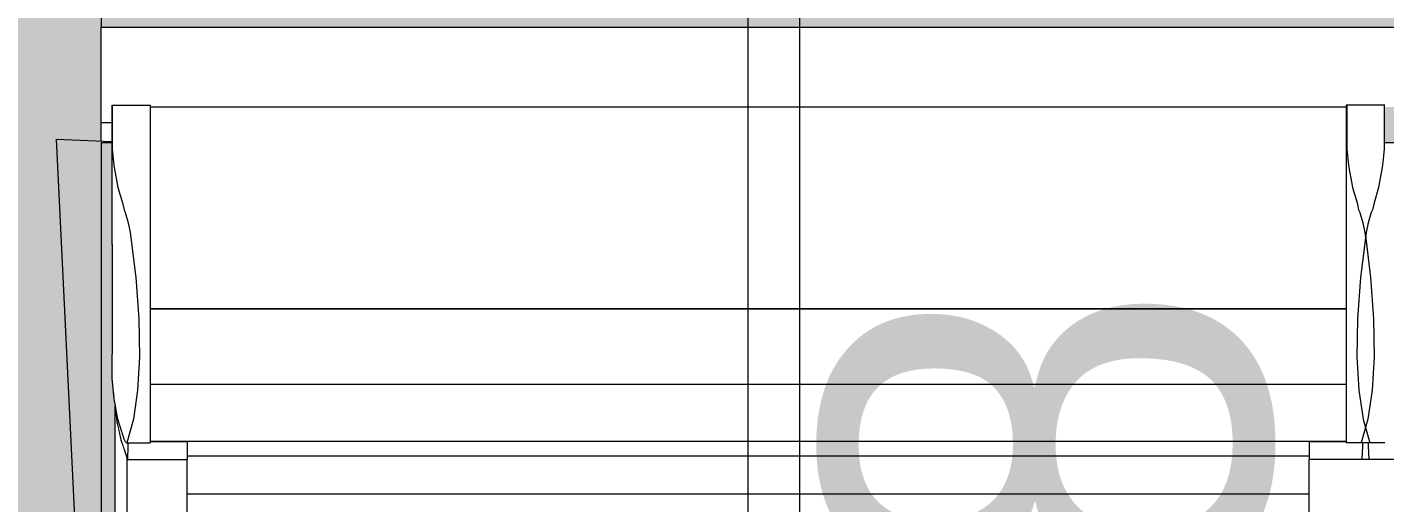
# Model space of a CAD drawing. Header units: metres. Extents: x -208 to 1512, y -277 to 123.
# Drawn here: x 0.967 to 1.88, y -14.47 to -14.15 of the extents above; entities that cross this region are included whole.
import ezdxf

# ---------------------------------------------------------------- set-up
doc = ezdxf.new("R2010")
doc.units = ezdxf.units.M
doc.header["$MEASUREMENT"] = 0
doc.linetypes.add('Wipeout_Contour', pattern=[1, 0, -1])
for name, color, linetype in [('325 Dachfenster', 7, 'Continuous'), ('330 Dachaufbau', 7, 'Continuous'), ('940 Einreichplan Bemaßung.x', 7, 'Continuous')]:
    doc.layers.add(name, color=color, linetype=linetype)
doc.styles.add('ERSTELLTER_STIL_4', font='')
doc.styles.get('ERSTELLTER_STIL_4').set_extended_font_data('Eurostile')
doc.dimstyles.new('ERSTELLTER_STIL__3', dxfattribs={"dimtxt": 0.4, "dimasz": 0.304, "dimexe": 0.18, "dimexo": 0.0625, "dimgap": 0, "dimtad": 1, "dimzin": 0, "dimdsep": 46, "dimtxsty": 'ERSTELLTER_STIL_4', "dimblk": 'ARROWHEAD_6', "dimblk1": 'ARROWHEAD_6', "dimblk2": 'ARROWHEAD_6', "dimcen": 0.09, "dimse1": 1, "dimse2": 1, "dimclrd": 256, "dimclre": 256, "dimclrt": 256, "dimazin": 0, "dimtfac": 1, "dimtdec": 4, "dimtmove": 0, "dimatfit": 3, "dimfxl": 1, "dimtolj": 1, "dimtzin": 0, "dimarcsym": 0})

# ---------------------------------------------------------------- blocks, each defined once
blk = doc.blocks.new('*D541')
at = {"layer": '940 Einreichplan Bemaßung.x', "color": 1, "linetype": 'Continuous', "lineweight": 13, "true_color": 0xfb0106}
for p, q in [((2.51628, 0.24174), (2.51645, 0.00174)), ((2.67656, -0.15815), (2.35634, 0.16163)), ((2.21645, 0.00153), (2.81645, 0.00195)), ((2.51645, 0.00174), (2.53995, -34.02522)), ((2.37984, -33.86533), (2.70006, -34.18511)), ((2.23995, -34.02543), (2.83995, -34.02502)), ((2.53995, -34.02522), (2.54012, -34.26522))]:
    blk.add_line(p, q, dxfattribs=at)
at = {"layer": '940 Einreichplan Bemaßung.x', "color": 1, "lineweight": 13, "true_color": 0xfb0106, "insert": (2.54676, -16.09357), "char_height": 0.4, "attachment_point": 7, "rotation": 270.03958, "style": 'ERSTELLTER_STIL_4'}
blk.add_mtext('\\A1;{\\pql;\\fEurostile|b0|i0|c0|p0;\\W1.000000;34,02\\fEurostile|b0|i0|c0|p0;\\W1.000000;\\A1{\\H.66x;\\S5^  ;}}', dxfattribs=at)
blk = doc.blocks.new('ARROWHEAD_6')
at = {"color": 0, "linetype": 'Continuous', "lineweight": 0}
for p, q in [((-0.5, -0.5), (0.5, 0.5)), ((0, 0), (-1, 0))]:
    blk.add_line(p, q, dxfattribs=at)
blk = doc.blocks.new('Dachfläche_27_4', base_point=(6.26, -10.4))
at = {"layer": '330 Dachaufbau', "linetype": 'Continuous', "lineweight": 0, "true_color": 0x000000}
h = blk.add_hatch(color=18, dxfattribs=at)
h.paths.add_polyline_path([(6.26, -13.58499), (3.315, -13.58499), (3.315, -11.155), (6.26, -11.155), (6.26, -10.4), (0.03813, -10.4), (0.05526, -15.07), (1.01714, -15.07), (1.01714, -14.22801), (2.76714, -14.22801), (2.76714, -15.07), (3.44551, -15.07), (3.44551, -14.22801), (5.19551, -14.22801), (5.19551, -15.07), (6.26, -15.07)])
h.paths.add_polyline_path([(1.06307, -12.8025), (1.06307, -11.20127), (2.76307, -11.20127), (2.76307, -12.8025)], flags=0)
at = {"layer": '330 Dachaufbau', "color": 7, "linetype": 'Continuous', "lineweight": 18, "flags": 128}
for points in [[(1.01714, -14.22801), (1.01714, -15.07)], [(2.76714, -14.22801), (1.01714, -14.22801)]]:
    blk.add_lwpolyline(points, dxfattribs=at)
blk = doc.blocks.new('DF Marker 27[479]_4', base_point=(1.45214, -14.94126))
at = {"layer": '325 Dachfenster', "color": 7, "linetype": 'Continuous', "lineweight": 13}
blk.add_line((1.45214, -18.69751), (1.45214, -13.04971), dxfattribs=at)
blk = doc.blocks.new('VELUX SlopeRoofBundle[21]_4')
at = {"color": 254, "linetype": 'Wipeout_Contour', "lineweight": 0, "ltscale": 113.308627}
blk.add_wipeout([(1.02451, -14.20473), (1.02451, -14.29623), (1.02454, -14.36991), (1.02454, -14.36427), (1.02454, -14.23224), (1.02453, -14.21873), (1.02452, -14.20997), (1.02451, -14.20261)], dxfattribs=at).dxf.layer = '325 Dachfenster'
at = {"color": 254, "linetype": 'Wipeout_Contour', "lineweight": 0, "ltscale": 57.414477}
blk.add_wipeout([(1.85414, -14.21873), (1.85414, -14.22906), (1.85454, -14.22906), (1.85453, -14.21873)], dxfattribs=at).dxf.layer = '325 Dachfenster'
at = {"color": 254, "linetype": 'Wipeout_Contour', "lineweight": 0, "ltscale": 71.723309}
blk.add_wipeout([(1.85414, -14.24087), (1.85414, -14.25402), (1.85776, -14.25402), (1.85584, -14.24443), (1.85549, -14.24087)], dxfattribs=at).dxf.layer = '325 Dachfenster'
at = {"color": 254, "linetype": 'Wipeout_Contour', "lineweight": 0, "ltscale": 57.84264}
blk.add_wipeout([(1.03879, -14.4134), (1.03429, -14.42938), (1.05014, -14.42938), (1.05014, -14.4134)], dxfattribs=at).dxf.layer = '325 Dachfenster'
at = {"color": 254, "linetype": 'Wipeout_Contour', "lineweight": 0, "ltscale": 72.582452}
blk.add_wipeout([(1.85414, -14.42938), (1.86429, -14.42938), (1.86714, -14.41924), (1.8655, -14.4134), (1.85414, -14.4134)], dxfattribs=at).dxf.layer = '325 Dachfenster'
at = {"color": 254, "linetype": 'Wipeout_Contour', "lineweight": 0, "ltscale": 57.043875}
blk.add_wipeout([(1.02452, -14.20997), (1.02453, -14.21873), (1.05014, -14.21873), (1.05014, -14.20997)], dxfattribs=at).dxf.layer = '325 Dachfenster'
at = {"color": 254, "linetype": 'Wipeout_Contour', "lineweight": 0, "ltscale": 57.380994}
blk.add_wipeout([(1.85414, -14.21873), (1.87976, -14.21873), (1.87977, -14.20997), (1.85414, -14.20997)], dxfattribs=at).dxf.layer = '325 Dachfenster'
at = {"color": 254, "linetype": 'Wipeout_Contour', "lineweight": 0, "ltscale": 71.535565}
blk.add_wipeout([(1.85414, -14.24087), (1.87879, -14.24087), (1.87974, -14.23224), (1.87975, -14.22906), (1.85414, -14.22906)], dxfattribs=at).dxf.layer = '325 Dachfenster'
at = {"color": 254, "linetype": 'Wipeout_Contour', "lineweight": 0, "ltscale": 71.25004}
blk.add_wipeout([(1.02454, -14.23224), (1.02454, -14.38588), (1.02584, -14.39979), (1.02584, -14.24443), (1.02549, -14.24087)], dxfattribs=at).dxf.layer = '325 Dachfenster'
at = {"color": 254, "linetype": 'Wipeout_Contour', "lineweight": 0, "ltscale": 71.755187}
blk.add_wipeout([(1.85414, -14.25402), (1.85414, -14.26816), (1.86143, -14.26816), (1.85844, -14.2578), (1.85776, -14.25402)], dxfattribs=at).dxf.layer = '325 Dachfenster'
at = {"color": 254, "linetype": 'Wipeout_Contour', "lineweight": 0, "ltscale": 57.775304}
blk.add_wipeout([(1.04168, -14.39403), (1.03879, -14.4134), (1.05014, -14.4134), (1.05014, -14.39403)], dxfattribs=at).dxf.layer = '325 Dachfenster'
at = {"color": 254, "linetype": 'Wipeout_Contour', "lineweight": 0, "ltscale": 58.154549}
blk.add_wipeout([(1.85414, -14.39403), (1.85414, -14.4134), (1.8655, -14.4134), (1.86261, -14.39403)], dxfattribs=at).dxf.layer = '325 Dachfenster'
at = {"color": 254, "linetype": 'Wipeout_Contour', "lineweight": 0, "ltscale": 58.251586}
blk.add_wipeout([(1.82934, -14.44058), (1.86931, -14.44058), (1.86894, -14.43142), (1.82934, -14.43142)], dxfattribs=at).dxf.layer = '325 Dachfenster'
at = {"color": 254, "linetype": 'Wipeout_Contour', "lineweight": 0, "ltscale": 57.011727}
blk.add_wipeout([(1.02451, -14.20261), (1.02452, -14.20997), (1.05014, -14.20997), (1.05014, -14.20261)], dxfattribs=at).dxf.layer = '325 Dachfenster'
at = {"color": 254, "linetype": 'Wipeout_Contour', "lineweight": 0, "ltscale": 57.34478}
blk.add_wipeout([(1.85414, -14.20261), (1.85414, -14.20997), (1.85452, -14.20997), (1.85451, -14.20261)], dxfattribs=at).dxf.layer = '325 Dachfenster'
at = {"color": 254, "linetype": 'Wipeout_Contour', "lineweight": 0, "ltscale": 57.383255}
blk.add_wipeout([(1.87977, -14.20997), (1.87976, -14.21873), (1.88014, -14.21873), (1.88014, -14.20997)], dxfattribs=at).dxf.layer = '325 Dachfenster'
at = {"color": 254, "linetype": 'Wipeout_Contour', "lineweight": 0, "ltscale": 57.081943}
blk.add_wipeout([(1.02453, -14.21873), (1.02454, -14.22906), (1.05014, -14.22906), (1.05014, -14.21873)], dxfattribs=at).dxf.layer = '325 Dachfenster'
at = {"color": 254, "linetype": 'Wipeout_Contour', "lineweight": 0, "ltscale": 71.330094}
blk.add_wipeout([(1.02776, -14.25402), (1.02584, -14.24443), (1.02584, -14.39979), (1.02844, -14.41344), (1.02844, -14.2578)], dxfattribs=at).dxf.layer = '325 Dachfenster'
at = {"color": 254, "linetype": 'Wipeout_Contour', "lineweight": 0, "ltscale": 72.178712}
blk.add_wipeout([(1.85414, -14.26816), (1.85414, -14.27474), (1.86331, -14.27474), (1.86254, -14.27283), (1.86143, -14.26816)], dxfattribs=at).dxf.layer = '325 Dachfenster'
at = {"color": 254, "linetype": 'Wipeout_Contour', "lineweight": 0, "ltscale": 57.70211}
blk.add_wipeout([(1.04168, -14.39403), (1.05014, -14.39403), (1.05014, -14.37154), (1.04296, -14.37154)], dxfattribs=at).dxf.layer = '325 Dachfenster'
at = {"color": 254, "linetype": 'Wipeout_Contour', "lineweight": 0, "ltscale": 58.059452}
blk.add_wipeout([(1.85414, -14.39403), (1.86261, -14.39403), (1.86133, -14.37154), (1.85414, -14.37154)], dxfattribs=at).dxf.layer = '325 Dachfenster'
at = {"color": 254, "linetype": 'Wipeout_Contour', "lineweight": 0, "ltscale": 86.900048}
blk.add_wipeout([(1.82934, -14.42846), (1.82934, -14.43142), (1.86534, -14.43142), (1.86534, -14.42938), (1.85414, -14.42938), (1.85414, -14.42846)], dxfattribs=at).dxf.layer = '325 Dachfenster'
at = {"color": 254, "linetype": 'Wipeout_Contour', "lineweight": 0, "ltscale": 59.407474}
blk.add_wipeout([(1.83104, -14.44058), (1.83104, -15.01247), (1.86644, -15.01247), (1.86644, -14.44058)], dxfattribs=at).dxf.layer = '325 Dachfenster'
at = {"layer": '325 Dachfenster', "linetype": 'Continuous', "lineweight": 0, "flags": 128}
for points in [[(1.02451, -14.20473), (1.02451, -14.20261)], [(1.02451, -14.21437), (1.01714, -14.21437)]]:
    blk.add_lwpolyline(points, dxfattribs=at)
at = {"color": 254, "linetype": 'Wipeout_Contour', "lineweight": 0, "ltscale": 57.189457}
blk.add_wipeout([(1.05014, -14.20381), (1.05014, -14.21131), (1.85414, -14.21131), (1.85414, -14.20381)], dxfattribs=at).dxf.layer = '325 Dachfenster'
at = {"color": 254, "linetype": 'Wipeout_Contour', "lineweight": 0, "ltscale": 71.206807}
blk.add_wipeout([(1.02454, -14.23224), (1.02549, -14.24087), (1.05014, -14.24087), (1.05014, -14.22906), (1.02454, -14.22906)], dxfattribs=at).dxf.layer = '325 Dachfenster'
at = {"color": 254, "linetype": 'Wipeout_Contour', "lineweight": 0, "ltscale": 57.643112}
blk.add_wipeout([(1.85414, -14.2816), (1.8689, -14.2816), (1.87098, -14.27474), (1.85414, -14.27474)], dxfattribs=at).dxf.layer = '325 Dachfenster'
at = {"color": 254, "linetype": 'Wipeout_Contour', "lineweight": 0, "ltscale": 57.616958}
blk.add_wipeout([(1.04296, -14.37154), (1.05014, -14.37154), (1.05014, -14.34615), (1.04253, -14.34615)], dxfattribs=at).dxf.layer = '325 Dachfenster'
at = {"color": 254, "linetype": 'Wipeout_Contour', "lineweight": 0, "ltscale": 57.954186}
blk.add_wipeout([(1.85414, -14.34615), (1.85414, -14.37154), (1.86133, -14.37154), (1.86176, -14.34615)], dxfattribs=at).dxf.layer = '325 Dachfenster'
at = {"color": 254, "linetype": 'Wipeout_Contour', "lineweight": 0, "ltscale": 58.216213}
blk.add_wipeout([(1.85414, -14.42818), (1.82934, -14.42818), (1.82934, -14.42846), (1.85414, -14.42846)], dxfattribs=at).dxf.layer = '325 Dachfenster'
at = {"color": 254, "linetype": 'Wipeout_Contour', "lineweight": 0, "ltscale": 59.394494}
blk.add_wipeout([(1.82934, -14.44058), (1.82934, -15.01121), (1.83104, -15.01247), (1.83104, -14.44058)], dxfattribs=at).dxf.layer = '325 Dachfenster'
at = {"layer": '325 Dachfenster', "linetype": 'Continuous', "lineweight": 0, "flags": 128}
blk.add_lwpolyline([(1.02451, -14.20261), (1.05014, -14.20261)], dxfattribs=at)
at = {"color": 254, "linetype": 'Wipeout_Contour', "lineweight": 0, "ltscale": 57.221645}
blk.add_wipeout([(1.85414, -14.21131), (1.05014, -14.21131), (1.05014, -14.22001), (1.85414, -14.22001)], dxfattribs=at).dxf.layer = '325 Dachfenster'
at = {"color": 254, "linetype": 'Wipeout_Contour', "lineweight": 0, "ltscale": 173.020562}
blk.add_wipeout([(1.03254, -14.27283), (1.03254, -14.42693), (1.03365, -14.4291), (1.03429, -14.42938), (1.03879, -14.4134), (1.04168, -14.39403), (1.04296, -14.37154), (1.04253, -14.34615), (1.04045, -14.31829), (1.03671, -14.28817), (1.03539, -14.2816), (1.03331, -14.27474)], dxfattribs=at).dxf.layer = '325 Dachfenster'
at = {"color": 254, "linetype": 'Wipeout_Contour', "lineweight": 0, "ltscale": 101.956071}
blk.add_wipeout([(1.86133, -14.37154), (1.86261, -14.39403), (1.8655, -14.4134), (1.86714, -14.41924), (1.86714, -14.29168), (1.86384, -14.31829), (1.86176, -14.34615)], dxfattribs=at).dxf.layer = '325 Dachfenster'
at = {"color": 254, "linetype": 'Wipeout_Contour', "lineweight": 0, "ltscale": 57.349133}
blk.add_wipeout([(1.88014, -14.20261), (1.85451, -14.20261), (1.85452, -14.20997), (1.88014, -14.20997)], dxfattribs=at).dxf.layer = '325 Dachfenster'
at = {"color": 254, "linetype": 'Wipeout_Contour', "lineweight": 0, "ltscale": 57.259316}
blk.add_wipeout([(1.85414, -14.22001), (1.05014, -14.22001), (1.05014, -14.23026), (1.85414, -14.23026)], dxfattribs=at).dxf.layer = '325 Dachfenster'
at = {"color": 254, "linetype": 'Wipeout_Contour', "lineweight": 0, "ltscale": 71.416662}
blk.add_wipeout([(1.02844, -14.2578), (1.02844, -14.41344), (1.03254, -14.42693), (1.03254, -14.27283), (1.03143, -14.26816)], dxfattribs=at).dxf.layer = '325 Dachfenster'
at = {"color": 254, "linetype": 'Wipeout_Contour', "lineweight": 0, "ltscale": 57.495587}
blk.add_wipeout([(1.04253, -14.34615), (1.05014, -14.34615), (1.05014, -14.31829), (1.04045, -14.31829)], dxfattribs=at).dxf.layer = '325 Dachfenster'
at = {"color": 254, "linetype": 'Wipeout_Contour', "lineweight": 0, "ltscale": 57.864934}
blk.add_wipeout([(1.85414, -14.31829), (1.85414, -14.34615), (1.86176, -14.34615), (1.86384, -14.31829)], dxfattribs=at).dxf.layer = '325 Dachfenster'
at = {"color": 254, "linetype": 'Wipeout_Contour', "lineweight": 0, "ltscale": 58.159927}
blk.add_wipeout([(1.86879, -14.4134), (1.86429, -14.42938), (1.88014, -14.42938), (1.88014, -14.4134)], dxfattribs=at).dxf.layer = '325 Dachfenster'
at = {"layer": '325 Dachfenster', "linetype": 'Continuous', "lineweight": 0, "flags": 128}
for points in [[(1.05014, -14.20381), (1.85414, -14.20381)], [(1.88014, -14.20261), (1.85451, -14.20261), (1.85414, -14.20261)], [(1.02451, -14.29623), (1.02454, -14.36991)], [(1.02454, -14.38455), (1.02454, -14.36991)]]:
    blk.add_lwpolyline(points, dxfattribs=at)
at = {"color": 254, "linetype": 'Wipeout_Contour', "lineweight": 0, "ltscale": 71.263697}
blk.add_wipeout([(1.02549, -14.24087), (1.02584, -14.24443), (1.02776, -14.25402), (1.05014, -14.25402), (1.05014, -14.24087)], dxfattribs=at).dxf.layer = '325 Dachfenster'
at = {"color": 254, "linetype": 'Wipeout_Contour', "lineweight": 0, "ltscale": 57.374035}
blk.add_wipeout([(1.03671, -14.28817), (1.04045, -14.31829), (1.05014, -14.31829), (1.05014, -14.28817)], dxfattribs=at).dxf.layer = '325 Dachfenster'
at = {"color": 254, "linetype": 'Wipeout_Contour', "lineweight": 0, "ltscale": 57.757729}
blk.add_wipeout([(1.85414, -14.28817), (1.85414, -14.31829), (1.86384, -14.31829), (1.86758, -14.28817)], dxfattribs=at).dxf.layer = '325 Dachfenster'
at = {"color": 254, "linetype": 'Wipeout_Contour', "lineweight": 0, "ltscale": 58.095117}
blk.add_wipeout([(1.87168, -14.39403), (1.86879, -14.4134), (1.88014, -14.4134), (1.88014, -14.39403)], dxfattribs=at).dxf.layer = '325 Dachfenster'
at = {"color": 254, "linetype": 'Wipeout_Contour', "lineweight": 0, "ltscale": 57.375089}
blk.add_wipeout([(1.02644, -14.40294), (1.02644, -14.40295), (1.02774, -14.4152), (1.02774, -14.40977)], dxfattribs=at).dxf.layer = '325 Dachfenster'
at = {"color": 254, "linetype": 'Wipeout_Contour', "lineweight": 0, "ltscale": 100.931139}
blk.add_wipeout([(1.03044, -14.42002), (1.03044, -14.42737), (1.03444, -14.43932), (1.03444, -14.42938), (1.03429, -14.42938), (1.03365, -14.4291), (1.03254, -14.42693)], dxfattribs=at).dxf.layer = '325 Dachfenster'
at = {"color": 254, "linetype": 'Wipeout_Contour', "lineweight": 0, "ltscale": 58.268457}
blk.add_wipeout([(1.86894, -14.43142), (1.86931, -14.44058), (1.90494, -14.44058), (1.90494, -14.43142)], dxfattribs=at).dxf.layer = '325 Dachfenster'
at = {"color": 254, "linetype": 'Wipeout_Contour', "lineweight": 0, "ltscale": 71.319531}
blk.add_wipeout([(1.02776, -14.25402), (1.02844, -14.2578), (1.03143, -14.26816), (1.05014, -14.26816), (1.05014, -14.25402)], dxfattribs=at).dxf.layer = '325 Dachfenster'
at = {"color": 254, "linetype": 'Wipeout_Contour', "lineweight": 0, "ltscale": 57.665869}
blk.add_wipeout([(1.85414, -14.2816), (1.85414, -14.28817), (1.86758, -14.28817), (1.8689, -14.2816)], dxfattribs=at).dxf.layer = '325 Dachfenster'
at = {"color": 254, "linetype": 'Wipeout_Contour', "lineweight": 0, "ltscale": 58.02869}
blk.add_wipeout([(1.87168, -14.39403), (1.88014, -14.39403), (1.88014, -14.37154), (1.87296, -14.37154)], dxfattribs=at).dxf.layer = '325 Dachfenster'
at = {"color": 254, "linetype": 'Wipeout_Contour', "lineweight": 0, "ltscale": 87.004692}
blk.add_wipeout([(1.86534, -14.42938), (1.86534, -14.43142), (1.90494, -14.43142), (1.90494, -14.42846), (1.88014, -14.42846), (1.88014, -14.42938)], dxfattribs=at).dxf.layer = '325 Dachfenster'
at = {"color": 254, "linetype": 'Wipeout_Contour', "lineweight": 0, "ltscale": 57.931872}
blk.add_wipeout([(1.03498, -14.44058), (1.07494, -14.44058), (1.07494, -14.43142), (1.03534, -14.43142)], dxfattribs=at).dxf.layer = '325 Dachfenster'
at = {"color": 254, "linetype": 'Wipeout_Contour', "lineweight": 0, "ltscale": 59.425739}
blk.add_wipeout([(1.86644, -14.44058), (1.86644, -15.01247), (1.90324, -15.01247), (1.90324, -14.44058)], dxfattribs=at).dxf.layer = '325 Dachfenster'
at = {"layer": '325 Dachfenster', "linetype": 'Continuous', "lineweight": 0, "flags": 128}
for points in [[(1.02451, -14.29623), (1.02451, -14.20473)], [(1.86498, -14.44058), (1.86534, -14.43142), (1.86534, -14.42938)], [(1.86894, -14.42938), (1.86894, -14.43142), (1.86931, -14.44058)]]:
    blk.add_lwpolyline(points, dxfattribs=at)
at = {"color": 254, "linetype": 'Wipeout_Contour', "lineweight": 0, "ltscale": 71.819782}
blk.add_wipeout([(1.03143, -14.26816), (1.03254, -14.27283), (1.03331, -14.27474), (1.05014, -14.27474), (1.05014, -14.26816)], dxfattribs=at).dxf.layer = '325 Dachfenster'
at = {"color": 254, "linetype": 'Wipeout_Contour', "lineweight": 0, "ltscale": 57.949873}
blk.add_wipeout([(1.87296, -14.37154), (1.88014, -14.37154), (1.88014, -14.34615), (1.87253, -14.34615)], dxfattribs=at).dxf.layer = '325 Dachfenster'
at = {"color": 254, "linetype": 'Wipeout_Contour', "lineweight": 0, "ltscale": 86.920872}
blk.add_wipeout([(1.03444, -14.43932), (1.03489, -14.4405), (1.03498, -14.44058), (1.03534, -14.43142), (1.03534, -14.42938), (1.03444, -14.42938)], dxfattribs=at).dxf.layer = '325 Dachfenster'
at = {"color": 254, "linetype": 'Wipeout_Contour', "lineweight": 0, "ltscale": 58.242281}
blk.add_wipeout([(1.88014, -14.42818), (1.88014, -14.42846), (1.90494, -14.42846), (1.90494, -14.42818)], dxfattribs=at).dxf.layer = '325 Dachfenster'
at = {"color": 254, "linetype": 'Wipeout_Contour', "lineweight": 0, "ltscale": 57.40577}
blk.add_wipeout([(1.85414, -14.25494), (1.05014, -14.25494), (1.05014, -14.26901), (1.85414, -14.26901)], dxfattribs=at).dxf.layer = '325 Dachfenster'
at = {"color": 254, "linetype": 'Wipeout_Contour', "lineweight": 0, "ltscale": 57.287373}
blk.add_wipeout([(1.03331, -14.27474), (1.03539, -14.2816), (1.05014, -14.2816), (1.05014, -14.27474)], dxfattribs=at).dxf.layer = '325 Dachfenster'
at = {"color": 254, "linetype": 'Wipeout_Contour', "lineweight": 0, "ltscale": 101.946234}
blk.add_wipeout([(1.86714, -14.29168), (1.86714, -14.41924), (1.86879, -14.4134), (1.87168, -14.39403), (1.87296, -14.37154), (1.87253, -14.34615), (1.87045, -14.31829)], dxfattribs=at).dxf.layer = '325 Dachfenster'
at = {"color": 254, "linetype": 'Wipeout_Contour', "lineweight": 0, "ltscale": 71.927567}
blk.add_wipeout([(1.02774, -14.4152), (1.03044, -14.42737), (1.03044, -14.42002), (1.02844, -14.41344), (1.02774, -14.40977)], dxfattribs=at).dxf.layer = '325 Dachfenster'
at = {"color": 254, "linetype": 'Wipeout_Contour', "lineweight": 0, "ltscale": 86.484507}
blk.add_wipeout([(1.05014, -14.42938), (1.03534, -14.42938), (1.03534, -14.43142), (1.07494, -14.43142), (1.07494, -14.42846), (1.05014, -14.42846)], dxfattribs=at).dxf.layer = '325 Dachfenster'
at = {"color": 254, "linetype": 'Wipeout_Contour', "lineweight": 0, "ltscale": 57.352081}
blk.add_wipeout([(1.85414, -14.242), (1.05014, -14.242), (1.05014, -14.25494), (1.85414, -14.25494)], dxfattribs=at).dxf.layer = '325 Dachfenster'
at = {"color": 254, "linetype": 'Wipeout_Contour', "lineweight": 0, "ltscale": 57.445763}
blk.add_wipeout([(1.05014, -14.27509), (1.85414, -14.27509), (1.85414, -14.26901), (1.05014, -14.26901)], dxfattribs=at).dxf.layer = '325 Dachfenster'
at = {"color": 254, "linetype": 'Wipeout_Contour', "lineweight": 0, "ltscale": 57.317714}
blk.add_wipeout([(1.03539, -14.2816), (1.03671, -14.28817), (1.05014, -14.28817), (1.05014, -14.2816)], dxfattribs=at).dxf.layer = '325 Dachfenster'
at = {"color": 254, "linetype": 'Wipeout_Contour', "lineweight": 0, "ltscale": 57.820281}
blk.add_wipeout([(1.87253, -14.34615), (1.88014, -14.34615), (1.88014, -14.31829), (1.87045, -14.31829)], dxfattribs=at).dxf.layer = '325 Dachfenster'
at = {"color": 254, "linetype": 'Wipeout_Contour', "lineweight": 0, "ltscale": 72.911703}
blk.add_wipeout([(1.02664, -14.40484), (1.02664, -14.97514), (1.02794, -14.98739), (1.02794, -14.4161), (1.02774, -14.4152)], dxfattribs=at).dxf.layer = '325 Dachfenster'
at = {"color": 254, "linetype": 'Wipeout_Contour', "lineweight": 0, "ltscale": 57.904409}
blk.add_wipeout([(1.07494, -14.42818), (1.05014, -14.42818), (1.05014, -14.42846), (1.07494, -14.42846)], dxfattribs=at).dxf.layer = '325 Dachfenster'
at = {"layer": '325 Dachfenster', "linetype": 'Continuous', "lineweight": 0, "flags": 128}
blk.add_lwpolyline([(1.02644, -14.40295), (1.02644, -14.40294)], dxfattribs=at)
at = {"color": 254, "linetype": 'Wipeout_Contour', "lineweight": 0, "ltscale": 57.303029}
blk.add_wipeout([(1.85414, -14.23026), (1.05014, -14.23026), (1.05014, -14.242), (1.85414, -14.242)], dxfattribs=at).dxf.layer = '325 Dachfenster'
at = {"color": 254, "linetype": 'Wipeout_Contour', "lineweight": 0, "ltscale": 57.470639}
blk.add_wipeout([(1.05014, -14.27509), (1.05014, -14.28152), (1.85414, -14.28152), (1.85414, -14.27509)], dxfattribs=at).dxf.layer = '325 Dachfenster'
at = {"color": 254, "linetype": 'Wipeout_Contour', "lineweight": 0, "ltscale": 57.566928}
blk.add_wipeout([(1.05014, -14.28761), (1.05014, -14.31738), (1.85414, -14.31738), (1.85414, -14.28761)], dxfattribs=at).dxf.layer = '325 Dachfenster'
at = {"color": 254, "linetype": 'Wipeout_Contour', "lineweight": 0, "ltscale": 71.801457}
blk.add_wipeout([(1.86714, -14.29168), (1.87045, -14.31829), (1.88014, -14.31829), (1.88014, -14.28817), (1.86758, -14.28817)], dxfattribs=at).dxf.layer = '325 Dachfenster'
at = {"color": 254, "linetype": 'Wipeout_Contour', "lineweight": 0, "ltscale": 58.034405}
blk.add_wipeout([(1.05014, -14.42818), (1.85414, -14.42818), (1.85414, -14.41206), (1.05014, -14.41206)], dxfattribs=at).dxf.layer = '325 Dachfenster'
at = {"color": 254, "linetype": 'Wipeout_Contour', "lineweight": 0, "ltscale": 72.970968}
blk.add_wipeout([(1.02794, -14.4161), (1.02794, -14.98739), (1.03064, -14.99956), (1.03064, -14.42797), (1.03044, -14.42737)], dxfattribs=at).dxf.layer = '325 Dachfenster'
at = {"layer": '325 Dachfenster', "linetype": 'Continuous', "lineweight": 0, "flags": 128}
blk.add_lwpolyline([(1.88014, -14.42938), (1.86429, -14.42938), (1.85414, -14.42938)], dxfattribs=at)
at = {"color": 254, "linetype": 'Wipeout_Contour', "lineweight": 0, "ltscale": 57.418949}
blk.add_wipeout([(1.88014, -14.21873), (1.85453, -14.21873), (1.85454, -14.22906), (1.88014, -14.22906)], dxfattribs=at).dxf.layer = '325 Dachfenster'
at = {"color": 254, "linetype": 'Wipeout_Contour', "lineweight": 0, "ltscale": 57.49551}
blk.add_wipeout([(1.85414, -14.28152), (1.05014, -14.28152), (1.05014, -14.28761), (1.85414, -14.28761)], dxfattribs=at).dxf.layer = '325 Dachfenster'
at = {"color": 254, "linetype": 'Wipeout_Contour', "lineweight": 0, "ltscale": 57.669179}
blk.add_wipeout([(1.85414, -14.31738), (1.05014, -14.31738), (1.05014, -14.33908), (1.85414, -14.33908)], dxfattribs=at).dxf.layer = '325 Dachfenster'
at = {"color": 254, "linetype": 'Wipeout_Contour', "lineweight": 0, "ltscale": 57.960233}
blk.add_wipeout([(1.85414, -14.39084), (1.05014, -14.39084), (1.05014, -14.41206), (1.85414, -14.41206)], dxfattribs=at).dxf.layer = '325 Dachfenster'
at = {"color": 254, "linetype": 'Wipeout_Contour', "lineweight": 0, "ltscale": 73.031251}
blk.add_wipeout([(1.03064, -14.42797), (1.03064, -14.99956), (1.03464, -15.01151), (1.03464, -14.43984), (1.03444, -14.43932)], dxfattribs=at).dxf.layer = '325 Dachfenster'
at = {"layer": '325 Dachfenster', "linetype": 'Continuous', "lineweight": 0, "flags": 128}
for points in [[(1.02451, -14.20261), (1.02452, -14.20997), (1.02453, -14.21873), (1.02454, -14.22906), (1.02454, -14.23224), (1.02549, -14.24087), (1.02584, -14.24443), (1.02776, -14.25402), (1.02844, -14.2578), (1.03143, -14.26816), (1.03254, -14.27283), (1.03331, -14.27474), (1.03539, -14.2816), (1.03671, -14.28817), (1.04045, -14.31829), (1.04253, -14.34615), (1.04296, -14.37154), (1.04168, -14.39403), (1.03879, -14.4134), (1.03429, -14.42938)], [(1.03365, -14.4291), (1.03254, -14.42693), (1.02844, -14.41344), (1.02584, -14.39979), (1.02454, -14.38588), (1.02454, -14.38455)], [(1.02664, -14.97514), (1.02664, -14.40484)], [(1.03365, -14.4291), (1.03429, -14.42938)], [(1.03429, -14.42938), (1.05014, -14.42938)]]:
    blk.add_lwpolyline(points, dxfattribs=at)
at = {"color": 254, "linetype": 'Wipeout_Contour', "lineweight": 0, "ltscale": 71.467722}
blk.add_wipeout([(1.87879, -14.24087), (1.88014, -14.24087), (1.88014, -14.22906), (1.87975, -14.22906), (1.87974, -14.23224)], dxfattribs=at).dxf.layer = '325 Dachfenster'
at = {"color": 254, "linetype": 'Wipeout_Contour', "lineweight": 0, "ltscale": 57.91624}
blk.add_wipeout([(1.05014, -14.39), (1.05014, -14.39084), (1.85414, -14.39084), (1.85414, -14.39)], dxfattribs=at).dxf.layer = '325 Dachfenster'
at = {"color": 254, "linetype": 'Wipeout_Contour', "lineweight": 0, "ltscale": 87.104522}
blk.add_wipeout([(1.03464, -14.43984), (1.03464, -15.01151), (1.03644, -15.01247), (1.03644, -14.44058), (1.03498, -14.44058), (1.03489, -14.4405)], dxfattribs=at).dxf.layer = '325 Dachfenster'
at = {"color": 254, "linetype": 'Wipeout_Contour', "lineweight": 0, "ltscale": 71.708351}
blk.add_wipeout([(1.85549, -14.24087), (1.85584, -14.24443), (1.85776, -14.25402), (1.88014, -14.25402), (1.88014, -14.24087)], dxfattribs=at).dxf.layer = '325 Dachfenster'
at = {"color": 254, "linetype": 'Wipeout_Contour', "lineweight": 0, "ltscale": 57.868053}
blk.add_wipeout([(1.05014, -14.36652), (1.05014, -14.39), (1.85414, -14.39), (1.85414, -14.36652)], dxfattribs=at).dxf.layer = '325 Dachfenster'
at = {"color": 254, "linetype": 'Wipeout_Contour', "lineweight": 0, "ltscale": 59.093982}
blk.add_wipeout([(1.03644, -14.44058), (1.03644, -15.01247), (1.07324, -15.01247), (1.07324, -14.44058)], dxfattribs=at).dxf.layer = '325 Dachfenster'
at = {"layer": '325 Dachfenster', "linetype": 'Continuous', "lineweight": 0, "flags": 128}
for points in [[(1.05014, -14.39), (1.85414, -14.39)], [(1.02644, -14.40295), (1.02774, -14.4152), (1.03044, -14.42737), (1.03444, -14.43932), (1.03489, -14.4405)], [(1.03498, -14.44058), (1.03534, -14.43142), (1.03534, -14.42938)], [(1.03464, -15.01151), (1.03464, -14.43984)], [(1.03489, -14.4405), (1.03498, -14.44058)]]:
    blk.add_lwpolyline(points, dxfattribs=at)
at = {"color": 254, "linetype": 'Wipeout_Contour', "lineweight": 0, "ltscale": 71.759395}
blk.add_wipeout([(1.85776, -14.25402), (1.85844, -14.2578), (1.86143, -14.26816), (1.88014, -14.26816), (1.88014, -14.25402)], dxfattribs=at).dxf.layer = '325 Dachfenster'
at = {"color": 254, "linetype": 'Wipeout_Contour', "lineweight": 0, "ltscale": 57.768993}
blk.add_wipeout([(1.05014, -14.34014), (1.05014, -14.36652), (1.85414, -14.36652), (1.85414, -14.34014)], dxfattribs=at).dxf.layer = '325 Dachfenster'
at = {"color": 254, "linetype": 'Wipeout_Contour', "lineweight": 0, "ltscale": 59.09592}
blk.add_wipeout([(1.07324, -14.44058), (1.07324, -15.01247), (1.07494, -15.01121), (1.07494, -14.44058)], dxfattribs=at).dxf.layer = '325 Dachfenster'
at = {"color": 254, "linetype": 'Wipeout_Contour', "lineweight": 0, "ltscale": 72.258303}
blk.add_wipeout([(1.86143, -14.26816), (1.86254, -14.27283), (1.86331, -14.27474), (1.88014, -14.27474), (1.88014, -14.26816)], dxfattribs=at).dxf.layer = '325 Dachfenster'
at = {"color": 254, "linetype": 'Wipeout_Contour', "lineweight": 0, "ltscale": 57.714141}
blk.add_wipeout([(1.85414, -14.3393), (1.05014, -14.3393), (1.05014, -14.33986), (1.85414, -14.33986)], dxfattribs=at).dxf.layer = '325 Dachfenster'
at = {"color": 254, "linetype": 'Wipeout_Contour', "lineweight": 0, "ltscale": 58.2168}
blk.add_wipeout([(1.07494, -14.46963), (1.82934, -14.46963), (1.82934, -14.46389), (1.07494, -14.46389)], dxfattribs=at).dxf.layer = '325 Dachfenster'
at = {"color": 254, "linetype": 'Wipeout_Contour', "lineweight": 0, "ltscale": 57.60767}
blk.add_wipeout([(1.87098, -14.27474), (1.8689, -14.2816), (1.88014, -14.2816), (1.88014, -14.27474)], dxfattribs=at).dxf.layer = '325 Dachfenster'
at = {"color": 254, "linetype": 'Wipeout_Contour', "lineweight": 0, "ltscale": 57.712593}
blk.add_wipeout([(1.05014, -14.3393), (1.85414, -14.3393), (1.85414, -14.33908), (1.05014, -14.33908)], dxfattribs=at).dxf.layer = '325 Dachfenster'
at = {"color": 254, "linetype": 'Wipeout_Contour', "lineweight": 0, "ltscale": 58.202342}
blk.add_wipeout([(1.07494, -14.46389), (1.82934, -14.46389), (1.82934, -14.46237), (1.07494, -14.46237)], dxfattribs=at).dxf.layer = '325 Dachfenster'
at = {"color": 254, "linetype": 'Wipeout_Contour', "lineweight": 0, "ltscale": 58.228424}
blk.add_wipeout([(1.07494, -14.46976), (1.82934, -14.46976), (1.82934, -14.46963), (1.07494, -14.46963)], dxfattribs=at).dxf.layer = '325 Dachfenster'
at = {"color": 254, "linetype": 'Wipeout_Contour', "lineweight": 0, "ltscale": 57.646711}
blk.add_wipeout([(1.8689, -14.2816), (1.86758, -14.28817), (1.88014, -14.28817), (1.88014, -14.2816)], dxfattribs=at).dxf.layer = '325 Dachfenster'
at = {"color": 254, "linetype": 'Wipeout_Contour', "lineweight": 0, "ltscale": 57.715826}
blk.add_wipeout([(1.05014, -14.33986), (1.05014, -14.34014), (1.85414, -14.34014), (1.85414, -14.33986)], dxfattribs=at).dxf.layer = '325 Dachfenster'
at = {"color": 254, "linetype": 'Wipeout_Contour', "lineweight": 0, "ltscale": 58.186971}
blk.add_wipeout([(1.82934, -14.45811), (1.07494, -14.45811), (1.07494, -14.46042), (1.82934, -14.46042)], dxfattribs=at).dxf.layer = '325 Dachfenster'
at = {"layer": '325 Dachfenster', "linetype": 'Continuous', "lineweight": 0, "flags": 128}
for points in [[(1.05014, -14.20261), (1.05014, -14.20997), (1.05014, -14.21873), (1.05014, -14.22906), (1.05014, -14.24087), (1.05014, -14.25402), (1.05014, -14.26816), (1.05014, -14.27474), (1.05014, -14.2816), (1.05014, -14.28817), (1.05014, -14.31829), (1.05014, -14.34615), (1.05014, -14.37154), (1.05014, -14.39403), (1.05014, -14.4134), (1.05014, -14.42938)], [(1.85414, -14.20261), (1.85414, -14.20997), (1.85414, -14.21873), (1.85414, -14.22906), (1.85414, -14.24087), (1.85414, -14.25402), (1.85414, -14.26816), (1.85414, -14.27474), (1.85414, -14.2816), (1.85414, -14.28817), (1.85414, -14.31829), (1.85414, -14.34615), (1.85414, -14.37154), (1.85414, -14.39403), (1.85414, -14.4134), (1.85414, -14.42938)], [(1.85451, -14.20261), (1.85452, -14.20997), (1.85453, -14.21873), (1.85454, -14.22906), (1.85454, -14.23224), (1.85549, -14.24087), (1.85584, -14.24443), (1.85776, -14.25402), (1.85844, -14.2578), (1.86143, -14.26816), (1.86254, -14.27283), (1.86331, -14.27474), (1.86539, -14.2816), (1.86671, -14.28817), (1.87045, -14.31829), (1.87253, -14.34615), (1.87296, -14.37154), (1.87168, -14.39403), (1.86879, -14.4134), (1.86429, -14.42938)], [(1.87978, -14.20261), (1.87977, -14.20997), (1.87976, -14.21873), (1.87975, -14.22906), (1.87974, -14.23224), (1.87879, -14.24087), (1.87844, -14.24443), (1.87652, -14.25402), (1.87584, -14.2578), (1.87286, -14.26816), (1.87174, -14.27283), (1.87098, -14.27474), (1.8689, -14.2816), (1.86758, -14.28817), (1.86384, -14.31829), (1.86176, -14.34615), (1.86133, -14.37154), (1.86261, -14.39403), (1.8655, -14.4134), (1.87, -14.42938)], [(1.05014, -14.33908), (1.85414, -14.33908)]]:
    blk.add_lwpolyline(points, dxfattribs=at)
at = {"color": 254, "linetype": 'Wipeout_Contour', "lineweight": 0, "ltscale": 58.195444}
blk.add_wipeout([(1.82934, -14.46042), (1.07494, -14.46042), (1.07494, -14.46237), (1.82934, -14.46237)], dxfattribs=at).dxf.layer = '325 Dachfenster'
at = {"layer": '325 Dachfenster', "linetype": 'Continuous', "lineweight": 0, "flags": 128}
blk.add_lwpolyline([(1.82934, -14.46389), (1.07494, -14.46389)], dxfattribs=at)
at = {"color": 254, "linetype": 'Wipeout_Contour', "lineweight": 0, "ltscale": 58.176897}
blk.add_wipeout([(1.07494, -14.45535), (1.07494, -14.45811), (1.82934, -14.45811), (1.82934, -14.45535)], dxfattribs=at).dxf.layer = '325 Dachfenster'
at = {"color": 254, "linetype": 'Wipeout_Contour', "lineweight": 0, "ltscale": 58.165357}
blk.add_wipeout([(1.07494, -14.4523), (1.07494, -14.45535), (1.82934, -14.45535), (1.82934, -14.4523)], dxfattribs=at).dxf.layer = '325 Dachfenster'
at = {"color": 254, "linetype": 'Wipeout_Contour', "lineweight": 0, "ltscale": 58.152351}
blk.add_wipeout([(1.07494, -14.4523), (1.82934, -14.4523), (1.82934, -14.44881), (1.07494, -14.44881)], dxfattribs=at).dxf.layer = '325 Dachfenster'
at = {"color": 254, "linetype": 'Wipeout_Contour', "lineweight": 0, "ltscale": 58.138011}
blk.add_wipeout([(1.07494, -14.44881), (1.82934, -14.44881), (1.82934, -14.44509), (1.07494, -14.44509)], dxfattribs=at).dxf.layer = '325 Dachfenster'
at = {"color": 254, "linetype": 'Wipeout_Contour', "lineweight": 0, "ltscale": 58.122901}
blk.add_wipeout([(1.82934, -14.44121), (1.07494, -14.44121), (1.07494, -14.44509), (1.82934, -14.44509)], dxfattribs=at).dxf.layer = '325 Dachfenster'
at = {"color": 254, "linetype": 'Wipeout_Contour', "lineweight": 0, "ltscale": 58.111842}
blk.add_wipeout([(1.07494, -14.44062), (1.82934, -14.44062), (1.82934, -14.44012), (1.07494, -14.44012)], dxfattribs=at).dxf.layer = '325 Dachfenster'
at = {"color": 254, "linetype": 'Wipeout_Contour', "lineweight": 0, "ltscale": 58.101141}
blk.add_wipeout([(1.07494, -14.43844), (1.82934, -14.43844), (1.82934, -14.43692), (1.07494, -14.43692)], dxfattribs=at).dxf.layer = '325 Dachfenster'
at = {"color": 254, "linetype": 'Wipeout_Contour', "lineweight": 0, "ltscale": 58.106027}
blk.add_wipeout([(1.82934, -14.43844), (1.07494, -14.43844), (1.07494, -14.43938), (1.82934, -14.43938)], dxfattribs=at).dxf.layer = '325 Dachfenster'
at = {"color": 254, "linetype": 'Wipeout_Contour', "lineweight": 0, "ltscale": 58.094244}
blk.add_wipeout([(1.82934, -14.43497), (1.07494, -14.43497), (1.07494, -14.43692), (1.82934, -14.43692)], dxfattribs=at).dxf.layer = '325 Dachfenster'
at = {"color": 254, "linetype": 'Wipeout_Contour', "lineweight": 0, "ltscale": 58.085771}
blk.add_wipeout([(1.07494, -14.43497), (1.82934, -14.43497), (1.82934, -14.43265), (1.07494, -14.43265)], dxfattribs=at).dxf.layer = '325 Dachfenster'
at = {"color": 254, "linetype": 'Wipeout_Contour', "lineweight": 0, "ltscale": 58.110037}
blk.add_wipeout([(1.07494, -14.44012), (1.82934, -14.44012), (1.82934, -14.43972), (1.07494, -14.43972)], dxfattribs=at).dxf.layer = '325 Dachfenster'
at = {"color": 254, "linetype": 'Wipeout_Contour', "lineweight": 0, "ltscale": 58.075697}
blk.add_wipeout([(1.07494, -14.4299), (1.07494, -14.43265), (1.82934, -14.43265), (1.82934, -14.4299)], dxfattribs=at).dxf.layer = '325 Dachfenster'
at = {"color": 254, "linetype": 'Wipeout_Contour', "lineweight": 0, "ltscale": 58.10856}
blk.add_wipeout([(1.07494, -14.43972), (1.82934, -14.43972), (1.82934, -14.43938), (1.07494, -14.43938)], dxfattribs=at).dxf.layer = '325 Dachfenster'
at = {"color": 254, "linetype": 'Wipeout_Contour', "lineweight": 0, "ltscale": 58.0668}
blk.add_wipeout([(1.07494, -14.4299), (1.82934, -14.4299), (1.82934, -14.42818), (1.07494, -14.42818)], dxfattribs=at).dxf.layer = '325 Dachfenster'
at = {"color": 254, "linetype": 'Wipeout_Contour', "lineweight": 0, "ltscale": 58.113426}
blk.add_wipeout([(1.07494, -14.44085), (1.82934, -14.44085), (1.82934, -14.44069), (1.07494, -14.44069)], dxfattribs=at).dxf.layer = '325 Dachfenster'
at = {"layer": '325 Dachfenster', "linetype": 'Continuous', "lineweight": 0, "flags": 128}
for points in [[(1.05014, -14.42818), (1.85414, -14.42818)], [(1.05014, -14.42846), (1.07494, -14.42846)], [(1.07494, -14.42846), (1.07494, -14.42818)], [(1.82934, -14.42818), (1.82934, -14.42846)], [(1.82934, -14.42846), (1.85414, -14.42846)]]:
    blk.add_lwpolyline(points, dxfattribs=at)
at = {"color": 254, "linetype": 'Wipeout_Contour', "lineweight": 0, "ltscale": 58.114453}
blk.add_wipeout([(1.07494, -14.44121), (1.82934, -14.44121), (1.82934, -14.44085), (1.07494, -14.44085)], dxfattribs=at).dxf.layer = '325 Dachfenster'
at = {"color": 254, "linetype": 'Wipeout_Contour', "lineweight": 0, "ltscale": 58.112973}
blk.add_wipeout([(1.07494, -14.44069), (1.82934, -14.44069), (1.82934, -14.44062), (1.07494, -14.44062)], dxfattribs=at).dxf.layer = '325 Dachfenster'
at = {"layer": '325 Dachfenster', "linetype": 'Continuous', "lineweight": 0}
blk.add_line((1.45214, -18.69751), (1.45214, -13.04971), dxfattribs=at)
at = {"layer": '325 Dachfenster', "linetype": 'Continuous', "lineweight": 0, "flags": 128}
for points in [[(1.07494, -14.42846), (1.07494, -14.43142), (1.07494, -14.44058)], [(1.82934, -14.42846), (1.82934, -14.43142), (1.82934, -14.44058)], [(1.82934, -14.43844), (1.07494, -14.43844)], [(1.03498, -14.44058), (1.07494, -14.44058)], [(1.07494, -15.01121), (1.07494, -14.44058)], [(1.82934, -15.01121), (1.82934, -14.44058)], [(1.90494, -14.44058), (1.86498, -14.44058), (1.82934, -14.44058)]]:
    blk.add_lwpolyline(points, dxfattribs=at)
at = {"layer": '325 Dachfenster', "color": 7, "lineweight": 13}
blk.add_blockref('DF Marker 27[479]_4', (1.45214, -14.94126), dxfattribs=at)
blk = doc.blocks.new('Dachfläche_37_4', base_point=(2.74714, -14.84386))
at = {"layer": '325 Dachfenster', "linetype": 'Continuous', "lineweight": 0, "true_color": 0x000000}
blk.add_hatch(color=18, dxfattribs=at).paths.add_polyline_path([(0.98714, -14.2255), (1.01714, -14.84385), (1.02664, -14.84385), (1.02664, -14.40484), (1.02644, -14.40295), (1.02644, -14.40294), (1.02584, -14.39979), (1.02454, -14.38588), (1.02454, -14.37759), (1.02454, -14.36991), (1.02451, -14.29682), (1.02451, -14.28642), (1.02451, -14.28437), (1.02451, -14.22694)])
at = {"color": 254, "linetype": 'Wipeout_Contour', "lineweight": 0, "ltscale": 261.172025}
blk.add_wipeout([(1.01714, -14.22666), (1.02451, -14.22694), (1.02451, -14.20473), (1.02451, -14.20261), (1.05014, -14.20261), (1.05014, -14.20381), (1.85414, -14.20381), (1.85414, -14.20261), (1.88014, -14.20261), (1.88014, -14.20381), (2.68414, -14.20381), (2.68414, -14.20261), (2.70978, -14.20261), (2.70978, -14.20473), (2.70978, -14.22801), (2.74714, -14.22801), (2.74714, -14.15023), (1.01714, -14.15023)], dxfattribs=at).dxf.layer = '325 Dachfenster'
at = {"layer": '325 Dachfenster', "color": 7, "linetype": 'Continuous', "lineweight": 13, "true_color": 0xf4f4f4, "flags": 128}
for points in [[(1.01728, -14.15023), (1.01728, -13.5322)], [(1.01714, -14.15023), (2.74714, -14.15023)], [(1.01714, -14.22666), (1.01714, -14.15023)], [(1.01714, -14.84385), (0.98714, -14.2255)], [(0.98714, -14.2255), (1.02451, -14.22694)], [(1.02451, -14.22801), (1.01714, -14.22801)]]:
    blk.add_lwpolyline(points, dxfattribs=at)
at = {"layer": '325 Dachfenster', "linetype": 'Continuous', "lineweight": 0}
blk.add_blockref('VELUX SlopeRoofBundle[21]_4', (0, 0), dxfattribs=at)
blk = doc.blocks.new('DF Marker 27[481]_4', base_point=(1.48685, -12.78))
at = {"layer": '325 Dachfenster', "color": 7, "linetype": 'Continuous', "lineweight": 13}
blk.add_line((1.48685, -16.53625), (1.48685, -10.88845), dxfattribs=at)
at = {"layer": '325 Dachfenster', "color": 7, "lineweight": 13, "insert": (1.88993, -16.08727), "char_height": 0.3, "attachment_point": 7, "rotation": 90, "style": 'ERSTELLTER_STIL_4'}
blk.add_mtext('\\A1;{\\pql;\\pt0;\\fEurostile|b0|i0|c0|p0;\\W1.000000;78*2\\fEurostile|b0|i0|c0|p0;\\W1.000000;\\A1{\\H.66x;\\S^  ;}\\fEurostile|b0|i0|c0|p0;\\W1.000000; x 98\\fEurostile|b0|i0|c0|p0;\\W1.000000;\\A1{\\H.66x;\\S^  ;}}', dxfattribs=at)
blk = doc.blocks.new('VELUX SlopeRoofBundle[23]_4')
at = {"layer": '325 Dachfenster', "linetype": 'Continuous', "lineweight": 0}
blk.add_line((1.48685, -16.53625), (1.48685, -10.88845), dxfattribs=at)
at = {"layer": '325 Dachfenster', "color": 7, "lineweight": 13}
blk.add_blockref('DF Marker 27[481]_4', (1.48685, -12.78), dxfattribs=at)
at = {"layer": '325 Dachfenster', "linetype": 'Continuous', "lineweight": 0, "insert": (1.88993, -16.08727), "char_height": 0.3, "attachment_point": 7, "rotation": 90, "style": 'ERSTELLTER_STIL_4'}
blk.add_mtext('\\A1;{\\pql;\\pt0;\\fEurostile|b0|i0|c0|p0;\\C7;\\W1.000000;78*2\\fEurostile|b0|i0|c0|p0;\\W1.000000;\\A1{\\H.66x;\\S^  ;}\\fEurostile|b0|i0|c0|p0;\\W1.000000; x 98\\fEurostile|b0|i0|c0|p0;\\W1.000000;\\A1{\\H.66x;\\S^  ;}}', dxfattribs=at)
blk = doc.blocks.new('Dachfläche_39_4', base_point=(2.81685, -12.8025))
at = {"layer": '325 Dachfenster', "linetype": 'Continuous', "lineweight": 0}
blk.add_blockref('VELUX SlopeRoofBundle[23]_4', (0, 0), dxfattribs=at)

msp = doc.modelspace()

# ---------------------------------------------------------------- dimensions: what is measured, and where the dimension line sits
at = {"layer": '940 Einreichplan Bemaßung.x', "color": 1, "linetype": 'Continuous', "lineweight": 13, "true_color": 0xfb0106}
dim = msp.add_linear_dim(base=(2.53995, -34.02522), p1=(0, 0), p2=(0.06647, -34.02693), angle=270.03958, dimstyle='ERSTELLTER_STIL__3', dxfattribs=at)
dim.commit()
dim.dimension.update_dxf_attribs({"geometry": '*D541', "text_midpoint": (2.8084, -17.30194), "dimtype": 160, "text_rotation": 270.03958})

# ---------------------------------------------------------------- next in the draw order: block references
at = {"layer": '330 Dachaufbau', "color": 7, "linetype": 'Continuous', "lineweight": 18}
msp.add_blockref('Dachfläche_27_4', (6.26, -10.4), dxfattribs=at)

# ---------------------------------------------------------------- next in the draw order: block references
at = {"layer": '325 Dachfenster', "color": 7, "linetype": 'Continuous', "lineweight": 13, "true_color": 0xf4f4f4}
msp.add_blockref('Dachfläche_37_4', (2.74714, -14.84386), dxfattribs=at)

# ---------------------------------------------------------------- next in the draw order: block references
msp.add_blockref('Dachfläche_39_4', (2.81685, -12.8025), dxfattribs=at)

doc.saveas('drawing.dxf')
